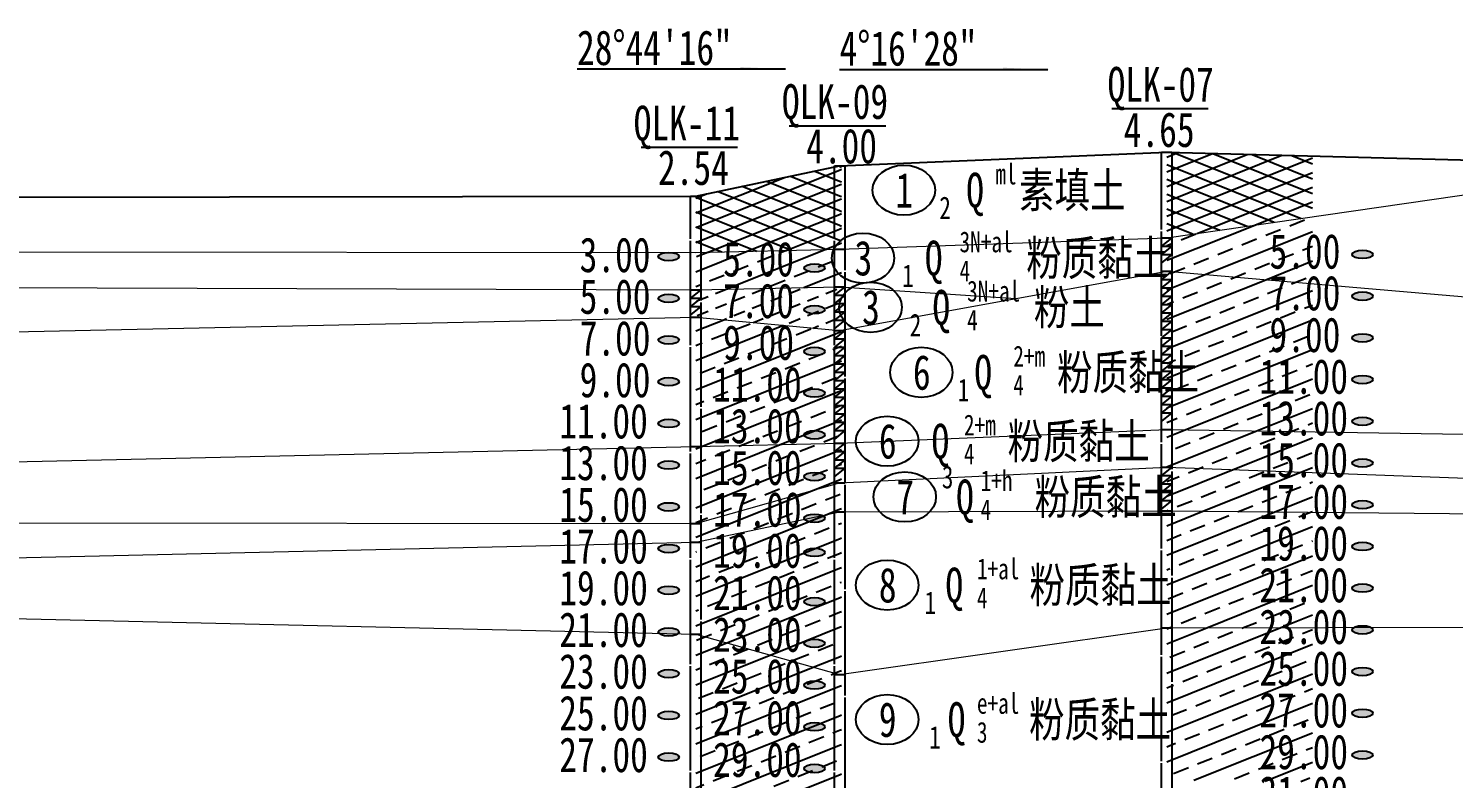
# Model space of a CAD drawing. Header units: millimetres. Extents: x 946 to 3601, y 223 to 2569.
# Drawn here: x 1760.7 to 1829.1, y 308.1 to 344 of the extents above; entities that cross this region are included whole.
import ezdxf

# ---------------------------------------------------------------- set-up
doc = ezdxf.new("R2010")
doc.units = ezdxf.units.MM
doc.linetypes.add('sx', pattern=[10, 5, 0, 5, 0])
for name, color, linetype in [('GiCAD_PouMian', 7, 'Continuous'), ('GICAD_QUYANG', 7, 'Continuous'), ('地形线', 7, 'Continuous'), ('地质-地层符号', 3, 'Continuous'), ('地质-地面线', 7, 'Continuous'), ('地质-填充花纹', 8, 'Continuous'), ('地质-钻孔', 7, 'Continuous')]:
    doc.layers.add(name, color=color, linetype=linetype)
doc.layers.add('地质-地层线', color=7, linetype='Continuous', lineweight=15)
doc.styles.add('LZ_FONTS_FS', font='', dxfattribs={"width": 0.7})
doc.styles.add('地层编号', font='', dxfattribs={"width": 0.7, "height": 3})
doc.styles.add('岩土名称', font='', dxfattribs={"width": 0.7, "height": 3})
doc.styles.add('时代', font='', dxfattribs={"width": 0.7, "height": 3})
doc.styles.get('LZ_FONTS_FS').set_extended_font_data('仿宋_GB2312')
doc.styles.get('地层编号').set_extended_font_data('仿宋_GB2312')
doc.styles.get('岩土名称').set_extended_font_data('仿宋_GB2312')
doc.styles.get('时代').set_extended_font_data('仿宋_GB2312')
pattern_1 = [(21.80141, (207.059, -62.8771), (-1.7677652, 0.7071061), []), (21.80141, (208.809, -62.8771), (-1.7677652, 0.7071061), [0.76157655, -0.4759851])]
pattern_2 = [(21.80141, (207.059, -62.8771), (-0.88388348, 0.3535534), []), (158.19859, (207.059, -62.8771), (-0.88388348, -0.3535534), [])]

# ---------------------------------------------------------------- blocks, each defined once
blk = doc.blocks.new('gkqy_yuan.dwg不标1')
at = {"layer": 'GiCAD_PouMian'}
h = blk.add_hatch(color=7, dxfattribs=at)
edge = h.paths.add_edge_path()
edge.add_arc((0, 0), 1, 0, 360)
at = {"layer": 'GICAD_QUYANG', "color": 7}
blk.add_circle((0, 0), 1, dxfattribs=at)

msp = doc.modelspace()

# ---------------------------------------------------------------- hatches: boundary and pattern name
for points in [[(1794.831, 342.093), (1794.831, 342.197), (1797.037, 342.093)], [(1807.432, 342.062), (1807.432, 342.167), (1809.637, 342.062)]]:
    msp.add_hatch(color=7).paths.add_polyline_path(points)
at = {"layer": '地质-填充花纹', "linetype": 'Continuous'}
h = msp.add_hatch(dxfattribs=at)
h.set_pattern_fill('GKSTT', color=256, scale=0.25, style=0, pattern_type=2)
h.set_pattern_definition(pattern_2)
h.paths.add_polyline_path([(1822.288, 337.925), (1822.288, 335.019), (1815.288, 334.009), (1815.288, 338.109)])
h = msp.add_hatch(dxfattribs=at)
h.set_pattern_fill('GKSTT', color=256, scale=0.25, style=0, pattern_type=2)
h.set_pattern_definition(pattern_2)
h.paths.add_polyline_path([(1799.588, 333.46), (1792.688, 333.307), (1792.688, 336.007), (1799.588, 337.46)])
h = msp.add_hatch(dxfattribs=at)
h.set_pattern_fill('GKSTT', color=256, scale=0.25, style=0, pattern_type=2)
h.set_pattern_definition(pattern_2)
h.paths.add_polyline_path([(1799.688, 333.463), (1799.588, 333.46), (1799.588, 337.46), (1799.688, 337.464)])
h = msp.add_hatch(dxfattribs=at)
h.set_pattern_fill('GLYNT', color=256, scale=0.25, style=0, pattern_type=2)
h.set_pattern_definition(pattern_1)
h.paths.add_polyline_path([(1822.288, 331.806), (1815.288, 332.409), (1815.288, 334.009), (1822.288, 335.019)])
h = msp.add_hatch(dxfattribs=at)
h.set_pattern_fill('GLYNT', color=256, scale=0.25, style=0, pattern_type=2)
h.set_pattern_definition(pattern_1)
h.paths.add_polyline_path([(1799.588, 331.66), (1792.688, 331.507), (1792.688, 333.307), (1799.588, 333.46)])
h = msp.add_hatch(dxfattribs=at)
h.set_pattern_fill('GLYNT', color=256, scale=0.25, style=0, pattern_type=2)
h.set_pattern_definition(pattern_1)
h.paths.add_polyline_path([(1799.688, 331.653), (1799.588, 331.66), (1799.588, 333.46), (1799.688, 333.463)])
h = msp.add_hatch(dxfattribs=at)
h.set_pattern_fill('GLYNT', color=256, scale=0.25, style=0, pattern_type=2)
h.set_pattern_definition(pattern_1)
h.paths.add_polyline_path([(1822.288, 331.806), (1822.288, 324.699), (1815.288, 324.809), (1815.288, 332.409)])
h = msp.add_hatch(dxfattribs=at)
h.set_pattern_fill('GKFT', color=256, scale=0.25, style=0, pattern_type=2)
h.set_pattern_definition([(21.80141, (207.059, -62.8771), (-0.88388348, 0.3535534), [0.571183, -0.38078866])])
h.paths.add_polyline_path([(1799.588, 329.56), (1792.688, 330.207), (1792.688, 331.507), (1799.588, 331.66)])
h = msp.add_hatch(dxfattribs=at)
h.set_pattern_fill('GLYNT', color=256, scale=0.25, style=0, pattern_type=2)
h.set_pattern_definition(pattern_1)
h.paths.add_polyline_path([(1799.588, 329.56), (1799.588, 324.16), (1792.688, 324.007), (1792.688, 330.207)])
h = msp.add_hatch(dxfattribs=at)
h.set_pattern_fill('GLYNT', color=256, scale=0.25, style=0, pattern_type=2)
h.set_pattern_definition(pattern_1)
h.paths.add_polyline_path([(1799.688, 324.164), (1799.588, 324.16), (1799.588, 329.56), (1799.688, 329.578)])
h = msp.add_hatch(dxfattribs=at)
h.set_pattern_fill('GLYNT', color=256, scale=0.25, style=0, pattern_type=2)
h.set_pattern_definition(pattern_1)
h.paths.add_polyline_path([(1799.588, 322.26), (1792.688, 320.307), (1792.688, 324.007), (1799.588, 324.16)])
h = msp.add_hatch(dxfattribs=at)
h.set_pattern_fill('GLYNT', color=256, scale=0.25, style=0, pattern_type=2)
h.set_pattern_definition(pattern_1)
h.paths.add_polyline_path([(1799.688, 322.264), (1799.588, 322.26), (1799.588, 324.16), (1799.688, 324.164)])
h = msp.add_hatch(dxfattribs=at)
h.set_pattern_fill('GLYNT', color=256, scale=0.25, style=0, pattern_type=2)
h.set_pattern_definition(pattern_1)
h.paths.add_polyline_path([(1822.288, 324.699), (1822.288, 322.751), (1815.288, 323.009), (1815.288, 324.809)])
h = msp.add_hatch(dxfattribs=at)
h.set_pattern_fill('GLYNT', color=256, scale=0.25, style=0, pattern_type=2)
h.set_pattern_definition(pattern_1)
h.paths.add_polyline_path([(1822.288, 322.751), (1822.288, 320.848), (1815.288, 320.909), (1815.288, 323.009)])
h = msp.add_hatch(dxfattribs=at)
h.set_pattern_fill('GLYNT', color=256, scale=0.25, style=0, pattern_type=2)
h.set_pattern_definition(pattern_1)
h.paths.add_polyline_path([(1799.588, 320.86), (1792.688, 319.407), (1792.688, 320.307), (1799.588, 322.26)])
h = msp.add_hatch(dxfattribs=at)
h.set_pattern_fill('GLYNT', color=256, scale=0.25, style=0, pattern_type=2)
h.set_pattern_definition(pattern_1)
h.paths.add_polyline_path([(1799.688, 320.86), (1799.588, 320.86), (1799.588, 322.26), (1799.688, 322.264)])
h = msp.add_hatch(dxfattribs=at)
h.set_pattern_fill('GLYNT', color=256, scale=0.25, style=0, pattern_type=2)
h.set_pattern_definition(pattern_1)
h.paths.add_polyline_path([(1799.588, 313.06), (1792.688, 315.007), (1792.688, 319.407), (1799.588, 320.86)])
h = msp.add_hatch(dxfattribs=at)
h.set_pattern_fill('GLYNT', color=256, scale=0.25, style=0, pattern_type=2)
h.set_pattern_definition(pattern_1)
h.paths.add_polyline_path([(1799.688, 313.074), (1799.588, 313.06), (1799.588, 320.86), (1799.688, 320.86)])
h = msp.add_hatch(dxfattribs=at)
h.set_pattern_fill('GLYNT', color=256, scale=0.25, style=0, pattern_type=2)
h.set_pattern_definition(pattern_1)
h.paths.add_polyline_path([(1822.288, 320.848), (1822.288, 315.322), (1815.288, 315.309), (1815.288, 320.909)])
h = msp.add_hatch(dxfattribs=at)
h.set_pattern_fill('GLYNT', color=256, scale=0.25, style=0, pattern_type=2)
h.set_pattern_definition(pattern_1)
h.paths.add_polyline_path([(1822.288, 307.923), (1815.288, 308.009), (1815.288, 315.309), (1822.288, 315.322)])
h = msp.add_hatch(dxfattribs=at)
h.set_pattern_fill('GLYNT', color=256, scale=0.25, style=0, pattern_type=2)
h.set_pattern_definition(pattern_1)
h.paths.add_polyline_path([(1799.588, 313.06), (1799.588, 307.96), (1792.688, 306.407), (1792.688, 315.007)])
h = msp.add_hatch(dxfattribs=at)
h.set_pattern_fill('GLYNT', color=256, scale=0.25, style=0, pattern_type=2)
h.set_pattern_definition(pattern_1)
h.paths.add_polyline_path([(1799.688, 307.96), (1799.588, 307.96), (1799.588, 313.06), (1799.688, 313.074)])

# ---------------------------------------------------------------- linework, layer by layer
at = {"layer": '地形线', "color": 7}
for p, q in [((1796.988, 342.093), (1786.988, 342.093)), ((1809.588, 342.063), (1799.588, 342.063))]:
    msp.add_line(p, q, dxfattribs=at)
at = {"layer": '地质-地层符号', "color": 7, "linetype": 'Continuous'}
for centre in [(1802.674, 336.292), (1800.711, 333.036), (1801.075, 330.674), (1803.512, 327.556), (1801.877, 324.255), (1802.716, 321.581), (1801.877, 317.356), (1801.877, 310.906)]:
    msp.add_ellipse(centre, major_axis=(-1.5, 0), ratio=0.8, dxfattribs=at)
at = {"layer": '地质-地层线', "color": 7}
for p, q in [((1815.288, 334.009), (1835.716, 336.958)), ((1799.588, 333.46), (1815.288, 334.009)), ((1597.888, 333.509), (1792.688, 333.307)), ((1792.688, 333.307), (1799.588, 333.46)), ((1799.588, 329.56), (1815.288, 332.409)), ((1815.288, 332.409), (1843.688, 329.963)), ((1597.888, 332.209), (1792.688, 331.507)), ((1792.688, 331.507), (1799.588, 331.66)), ((1799.588, 331.66), (1808.042, 331.094)), ((1597.888, 326.009), (1792.688, 330.207)), ((1792.688, 330.207), (1799.588, 329.56)), ((1792.688, 324.007), (1799.588, 324.16)), ((1799.588, 324.16), (1815.288, 324.809)), ((1815.288, 324.809), (1843.688, 324.363)), ((1597.888, 319.609), (1792.688, 324.007)), ((1799.588, 322.26), (1815.288, 323.009)), ((1815.288, 323.009), (1843.688, 321.963)), ((1792.688, 320.307), (1799.588, 322.26)), ((1792.688, 319.407), (1799.588, 320.86)), ((1799.588, 320.86), (1815.288, 320.909)), ((1815.288, 320.909), (1843.688, 320.663)), ((1636.001, 320.469), (1792.688, 320.307)), ((1597.888, 315.009), (1792.688, 319.407)), ((1695.288, 317.208), (1792.688, 315.007)), ((1799.588, 313.06), (1815.288, 315.309)), ((1815.288, 315.309), (1843.688, 315.363)), ((1792.688, 315.007), (1799.588, 313.06))]:
    msp.add_line(p, q, dxfattribs=at)
at = {"layer": '地质-地面线', "color": 7, "linetype": 'Continuous'}
for p, q in [((1799.588, 337.46), (1815.288, 338.109)), ((1815.288, 338.109), (1843.688, 337.363)), ((1792.688, 336.007), (1799.588, 337.46)), ((1597.888, 335.709), (1792.688, 336.007))]:
    msp.add_line(p, q, dxfattribs=at)
at = {"layer": '地质-钻孔', "color": 7, "linetype": 'Continuous'}
for p, q in [((1812.65, 340.201), (1817.282, 340.201)), ((1797.174, 339.381), (1801.806, 339.381)), ((1790.064, 338.348), (1794.696, 338.348)), ((1815.038, 338.109), (1815.538, 338.109)), ((1799.338, 337.46), (1799.838, 337.46)), ((1815.038, 334.009), (1815.538, 334.009)), ((1815.038, 334.009), (1815.538, 334.009)), ((1815.038, 334.009), (1815.538, 334.009)), ((1815.538, 334.009), (1815.038, 333.609)), ((1815.538, 334.009), (1815.538, 334.009)), ((1799.338, 333.46), (1799.838, 333.46)), ((1799.338, 333.46), (1799.838, 333.46)), ((1815.038, 333.609), (1815.538, 333.609)), ((1815.538, 333.609), (1815.038, 333.209)), ((1815.038, 333.209), (1815.538, 333.209)), ((1815.538, 333.209), (1815.038, 332.809)), ((1815.538, 333.609), (1815.538, 333.609)), ((1815.538, 333.209), (1815.538, 333.209)), ((1815.038, 332.409), (1815.538, 332.409)), ((1815.038, 332.409), (1815.538, 332.409)), ((1815.038, 332.409), (1815.538, 332.409)), ((1815.538, 332.409), (1815.038, 332.009)), ((1815.538, 332.409), (1815.538, 332.409)), ((1815.038, 332.009), (1815.538, 332.009)), ((1815.538, 332.009), (1815.038, 331.609)), ((1815.538, 332.009), (1815.538, 332.009)), ((1792.438, 331.507), (1792.938, 331.507)), ((1792.438, 331.507), (1792.938, 331.507)), ((1792.938, 331.507), (1792.438, 331.107)), ((1792.438, 331.107), (1792.938, 331.107)), ((1792.938, 331.107), (1792.438, 330.707)), ((1792.938, 331.507), (1792.938, 331.507)), ((1792.938, 331.107), (1792.938, 331.107)), ((1799.338, 331.66), (1799.838, 331.66)), ((1799.338, 331.66), (1799.838, 331.66)), ((1799.338, 331.66), (1799.838, 331.66)), ((1799.838, 331.66), (1799.338, 331.26)), ((1799.338, 331.26), (1799.838, 331.26)), ((1799.838, 331.26), (1799.338, 330.86)), ((1799.838, 331.66), (1799.838, 331.66)), ((1799.838, 331.26), (1799.838, 331.26)), ((1815.038, 331.609), (1815.538, 331.609)), ((1815.538, 331.609), (1815.038, 331.209)), ((1815.038, 331.209), (1815.538, 331.209)), ((1815.538, 331.209), (1815.038, 330.809)), ((1815.538, 331.609), (1815.538, 331.609)), ((1815.538, 331.209), (1815.538, 331.209)), ((1792.438, 330.707), (1792.938, 330.707)), ((1792.938, 330.707), (1792.438, 330.307)), ((1792.938, 330.707), (1792.938, 330.707)), ((1799.338, 330.86), (1799.838, 330.86)), ((1799.838, 330.86), (1799.338, 330.46)), ((1799.338, 330.46), (1799.838, 330.46)), ((1799.838, 330.46), (1799.338, 330.06)), ((1799.838, 330.86), (1799.838, 330.86)), ((1799.838, 330.46), (1799.838, 330.46)), ((1815.038, 330.809), (1815.538, 330.809)), ((1815.538, 330.809), (1815.038, 330.409)), ((1815.038, 330.409), (1815.538, 330.409)), ((1815.538, 330.409), (1815.038, 330.009)), ((1815.538, 330.809), (1815.538, 330.809)), ((1815.538, 330.409), (1815.538, 330.409)), ((1792.438, 330.207), (1792.938, 330.207)), ((1792.438, 330.207), (1792.938, 330.207)), ((1799.338, 330.06), (1799.838, 330.06)), ((1799.838, 330.06), (1799.338, 329.66)), ((1799.838, 330.06), (1799.838, 330.06)), ((1815.038, 330.009), (1815.538, 330.009)), ((1815.538, 330.009), (1815.038, 329.609)), ((1815.538, 330.009), (1815.538, 330.009)), ((1799.338, 329.56), (1799.838, 329.56)), ((1799.338, 329.56), (1799.838, 329.56)), ((1799.838, 329.56), (1799.338, 329.16)), ((1799.338, 329.56), (1799.838, 329.56)), ((1799.338, 329.16), (1799.838, 329.16)), ((1799.838, 329.16), (1799.338, 328.76)), ((1799.838, 329.56), (1799.838, 329.56)), ((1799.838, 329.16), (1799.838, 329.16)), ((1815.038, 329.609), (1815.538, 329.609)), ((1815.538, 329.609), (1815.038, 329.209)), ((1815.038, 329.209), (1815.538, 329.209)), ((1815.538, 329.209), (1815.038, 328.809)), ((1815.538, 329.609), (1815.538, 329.609)), ((1815.538, 329.209), (1815.538, 329.209)), ((1799.338, 328.76), (1799.838, 328.76)), ((1799.838, 328.76), (1799.338, 328.36)), ((1799.338, 328.36), (1799.838, 328.36)), ((1799.838, 328.36), (1799.338, 327.96)), ((1799.838, 328.76), (1799.838, 328.76)), ((1799.838, 328.36), (1799.838, 328.36)), ((1815.038, 328.809), (1815.538, 328.809)), ((1815.538, 328.809), (1815.038, 328.409)), ((1815.038, 328.409), (1815.538, 328.409)), ((1815.538, 328.409), (1815.038, 328.009)), ((1815.538, 328.809), (1815.538, 328.809)), ((1815.538, 328.409), (1815.538, 328.409)), ((1799.338, 327.96), (1799.838, 327.96)), ((1799.838, 327.96), (1799.338, 327.56)), ((1799.838, 327.96), (1799.838, 327.96)), ((1815.038, 328.009), (1815.538, 328.009)), ((1815.538, 328.009), (1815.038, 327.609)), ((1815.038, 327.609), (1815.538, 327.609)), ((1815.538, 327.609), (1815.038, 327.209)), ((1815.538, 328.009), (1815.538, 328.009)), ((1815.538, 327.609), (1815.538, 327.609)), ((1799.338, 327.56), (1799.838, 327.56)), ((1799.838, 327.56), (1799.338, 327.16)), ((1799.338, 327.16), (1799.838, 327.16)), ((1799.838, 327.16), (1799.338, 326.76)), ((1799.838, 327.56), (1799.838, 327.56)), ((1799.838, 327.16), (1799.838, 327.16)), ((1815.038, 327.209), (1815.538, 327.209)), ((1815.538, 327.209), (1815.038, 326.809)), ((1815.538, 327.209), (1815.538, 327.209)), ((1799.338, 326.76), (1799.838, 326.76)), ((1799.838, 326.76), (1799.338, 326.36)), ((1799.338, 326.36), (1799.838, 326.36)), ((1799.838, 326.36), (1799.338, 325.96)), ((1799.838, 326.76), (1799.838, 326.76)), ((1799.838, 326.36), (1799.838, 326.36)), ((1815.038, 326.809), (1815.538, 326.809)), ((1815.538, 326.809), (1815.038, 326.409)), ((1815.038, 326.409), (1815.538, 326.409)), ((1815.538, 326.409), (1815.038, 326.009)), ((1815.538, 326.809), (1815.538, 326.809)), ((1815.538, 326.409), (1815.538, 326.409)), ((1799.338, 325.96), (1799.838, 325.96)), ((1799.838, 325.96), (1799.338, 325.56)), ((1799.338, 325.56), (1799.838, 325.56)), ((1799.838, 325.56), (1799.338, 325.16)), ((1799.838, 325.96), (1799.838, 325.96)), ((1799.838, 325.56), (1799.838, 325.56)), ((1815.038, 326.009), (1815.538, 326.009)), ((1815.538, 326.009), (1815.038, 325.609)), ((1815.038, 325.609), (1815.538, 325.609)), ((1815.538, 325.609), (1815.038, 325.209)), ((1815.538, 326.009), (1815.538, 326.009)), ((1815.538, 325.609), (1815.538, 325.609)), ((1799.338, 325.16), (1799.838, 325.16)), ((1799.838, 325.16), (1799.338, 324.76)), ((1799.838, 325.16), (1799.838, 325.16)), ((1799.338, 324.76), (1799.838, 324.76)), ((1799.838, 324.76), (1799.338, 324.36)), ((1799.338, 324.16), (1799.838, 324.16)), ((1799.338, 324.16), (1799.838, 324.16)), ((1799.338, 324.16), (1799.838, 324.16)), ((1799.838, 324.16), (1799.338, 323.76)), ((1799.838, 324.76), (1799.838, 324.76)), ((1799.838, 324.16), (1799.838, 324.16)), ((1815.038, 324.809), (1815.538, 324.809)), ((1815.038, 324.809), (1815.538, 324.809)), ((1792.438, 324.007), (1792.938, 324.007)), ((1792.438, 324.007), (1792.938, 324.007)), ((1799.338, 323.76), (1799.838, 323.76)), ((1799.838, 323.76), (1799.338, 323.36)), ((1799.838, 323.76), (1799.838, 323.76)), ((1799.338, 323.36), (1799.838, 323.36)), ((1799.838, 323.36), (1799.338, 322.96)), ((1799.338, 322.96), (1799.838, 322.96)), ((1799.838, 322.96), (1799.338, 322.56)), ((1799.838, 323.36), (1799.838, 323.36)), ((1799.838, 322.96), (1799.838, 322.96)), ((1815.038, 323.009), (1815.538, 323.009)), ((1815.038, 323.009), (1815.538, 323.009)), ((1815.038, 323.009), (1815.538, 323.009)), ((1815.538, 323.009), (1815.038, 322.609)), ((1815.538, 323.009), (1815.538, 323.009)), ((1799.338, 322.26), (1799.838, 322.26)), ((1799.338, 322.26), (1799.838, 322.26)), ((1815.038, 322.609), (1815.538, 322.609)), ((1815.538, 322.609), (1815.038, 322.209)), ((1815.038, 322.209), (1815.538, 322.209)), ((1815.538, 322.209), (1815.038, 321.809)), ((1815.538, 322.609), (1815.538, 322.609)), ((1815.538, 322.209), (1815.538, 322.209)), ((1815.038, 321.809), (1815.538, 321.809)), ((1815.538, 321.809), (1815.038, 321.409)), ((1815.538, 321.809), (1815.538, 321.809)), ((1799.338, 320.86), (1799.838, 320.86)), ((1799.338, 320.86), (1799.838, 320.86)), ((1815.038, 321.409), (1815.538, 321.409)), ((1815.538, 321.409), (1815.038, 321.009)), ((1815.038, 320.909), (1815.538, 320.909)), ((1815.038, 320.909), (1815.538, 320.909)), ((1815.538, 321.409), (1815.538, 321.409)), ((1792.438, 320.307), (1792.938, 320.307)), ((1792.438, 320.307), (1792.938, 320.307)), ((1792.438, 319.407), (1792.938, 319.407)), ((1792.438, 319.407), (1792.938, 319.407)), ((1815.038, 315.309), (1815.538, 315.309)), ((1815.038, 315.309), (1815.538, 315.309)), ((1792.438, 315.007), (1792.938, 315.007)), ((1792.438, 315.007), (1792.938, 315.007)), ((1799.338, 313.06), (1799.838, 313.06)), ((1799.338, 313.06), (1799.838, 313.06))]:
    msp.add_line(p, q, dxfattribs=at)
at = {"layer": '地质-钻孔', "color": 7, "linetype": 'sx'}
for p, q in [((1815.038, 338.109), (1815.538, 338.109)), ((1815.038, 268.109), (1815.038, 338.109)), ((1815.538, 338.109), (1815.538, 268.109)), ((1799.338, 337.46), (1799.838, 337.46)), ((1799.338, 257.463), (1799.338, 337.46)), ((1799.838, 337.46), (1799.838, 257.463)), ((1792.438, 336.007), (1792.938, 336.007)), ((1792.438, 257.463), (1792.438, 336.007)), ((1792.938, 336.007), (1792.938, 257.463))]:
    msp.add_line(p, q, dxfattribs=at)

# ---------------------------------------------------------------- block references
at = {"color": 7, "linetype": 'Continuous', "xscale": 0.5, "yscale": 0.2}
for p in [(1791.389, 333.107), (1791.389, 333.107), (1824.685, 333.209), (1824.685, 333.209), (1798.386, 332.56), (1798.386, 332.56), (1791.389, 331.107), (1791.389, 331.107), (1824.685, 331.209), (1824.685, 331.209), (1798.386, 330.56), (1798.386, 330.56), (1791.389, 329.107), (1791.389, 329.107), (1824.685, 329.209), (1824.685, 329.209), (1798.386, 328.56), (1798.386, 328.56), (1791.389, 327.107), (1791.389, 327.107), (1824.685, 327.209), (1824.685, 327.209), (1798.386, 326.56), (1798.386, 326.56), (1791.389, 325.107), (1791.389, 325.107), (1824.685, 325.209), (1824.685, 325.209), (1798.386, 324.56), (1798.386, 324.56), (1791.389, 323.107), (1791.389, 323.107), (1824.685, 323.209), (1824.685, 323.209), (1798.386, 322.56), (1798.386, 322.56), (1791.389, 321.107), (1791.389, 321.107), (1798.386, 320.56), (1798.386, 320.56), (1824.685, 321.209), (1824.685, 321.209), (1824.685, 319.209), (1824.685, 319.209), (1791.389, 319.107), (1791.389, 319.107), (1798.386, 318.92), (1824.685, 317.209), (1824.685, 317.209), (1791.389, 317.107), (1791.389, 317.107), (1798.386, 316.56), (1798.386, 316.56), (1791.389, 315.107), (1824.685, 315.209), (1798.386, 314.56), (1791.389, 313.107), (1824.685, 313.209), (1798.386, 312.56), (1791.389, 311.107), (1824.685, 311.209), (1798.386, 310.56), (1791.389, 309.107), (1824.685, 309.209), (1798.386, 308.56)]:
    msp.add_blockref('gkqy_yuan.dwg不标1', p, dxfattribs=at)

# ---------------------------------------------------------------- texts
at = {"color": 7, "linetype": 'Continuous', "style": 'LZ_FONTS_FS', "width": 0.75}
for s, p in [('5.00', (1820.223, 332.528)), ('5.00', (1820.223, 332.528)), ('7.00', (1820.223, 330.528)), ('7.00', (1820.223, 330.528)), ('9.00', (1820.223, 328.528)), ('9.00', (1820.223, 328.528)), ('11.00', (1819.739, 326.528)), ('11.00', (1819.739, 326.528)), ('13.00', (1819.739, 324.528)), ('13.00', (1819.739, 324.528)), ('15.00', (1819.739, 322.528)), ('15.00', (1819.739, 322.528)), ('17.00', (1819.739, 320.528)), ('17.00', (1819.739, 320.528)), ('19.00', (1819.739, 318.528)), ('19.00', (1819.739, 318.528)), ('21.00', (1819.739, 316.528)), ('21.00', (1819.739, 316.528)), ('23.00', (1819.739, 314.528)), ('25.00', (1819.739, 312.528)), ('27.00', (1819.739, 310.528)), ('29.00', (1819.739, 308.528)), ('31.00', (1819.739, 306.528))]:
    msp.add_text(s, height=1.6667, dxfattribs=at).set_placement(p)
at = {"layer": '地质-地层符号', "color": 7, "linetype": 'Continuous', "width": 0.75}
for s, height, style, p in [('28°44\'16"', 1.6662, '岩土名称', (1786.988, 342.293)), ('4°16\'28"', 1.6662, '岩土名称', (1799.588, 342.263)), ('QLK-07', 1.6662, '岩土名称', (1812.449, 340.534)), ('QLK-09', 1.6662, '岩土名称', (1796.82, 339.707)), ('QLK-11', 1.6662, '岩土名称', (1789.71, 338.674)), ('4.65', 1.6662, '岩土名称', (1813.225, 338.364)), ('4.00', 1.6662, '岩土名称', (1797.985, 337.576)), ('2.54', 1.6662, '岩土名称', (1790.875, 336.543)), ('Q', 1.666, '时代', (1805.666, 335.459)), ('ml', 0.9997, '时代', (1807.066, 336.57)), ('素填土', 1.6662, '岩土名称', (1808.201, 335.459)), ('1', 1.666, '地层编号', (1802.27, 335.459)), ('2', 1.083, '地层编号', (1804.377, 334.904)), ('3.00', 1.6662, '岩土名称', (1787.114, 332.361)), ('3.00', 1.6662, '岩土名称', (1787.114, 332.361)), ('5.00', 1.6662, '岩土名称', (1794.004, 332.155)), ('5.00', 1.6662, '岩土名称', (1794.004, 332.155)), ('3', 1.666, '地层编号', (1800.307, 332.203)), ('Q', 1.666, '时代', (1803.681, 332.203)), ('3N+al', 0.9997, '时代', (1805.346, 333.314)), ('粉质黏土', 1.6662, '岩土名称', (1808.548, 332.203)), ('1', 1.083, '地层编号', (1802.59, 331.648)), ('4', 1, '时代', (1805.346, 331.925)), ('5.00', 1.6662, '岩土名称', (1787.114, 330.361)), ('5.00', 1.6662, '岩土名称', (1787.114, 330.361)), ('7.00', 1.6662, '岩土名称', (1794.004, 330.155)), ('7.00', 1.6662, '岩土名称', (1794.004, 330.155)), ('3N+al', 0.9997, '时代', (1805.71, 330.952)), ('粉土', 1.6662, '岩土名称', (1808.912, 329.841)), ('3', 1.666, '地层编号', (1800.671, 329.841)), ('Q', 1.666, '时代', (1804.045, 329.841)), ('2', 1.083, '地层编号', (1802.955, 329.285)), ('4', 1, '时代', (1805.71, 329.563)), ('7.00', 1.6662, '岩土名称', (1787.114, 328.361)), ('7.00', 1.6662, '岩土名称', (1787.114, 328.361)), ('9.00', 1.6662, '岩土名称', (1794.004, 328.155)), ('9.00', 1.6662, '岩土名称', (1794.004, 328.155)), ('6', 1.666, '地层编号', (1803.108, 326.723)), ('Q', 1.666, '时代', (1806.056, 326.723)), ('2+m', 0.9997, '时代', (1807.926, 327.834)), ('粉质黏土', 1.6662, '岩土名称', (1810.025, 326.723)), ('9.00', 1.6662, '岩土名称', (1787.114, 326.361)), ('9.00', 1.6662, '岩土名称', (1787.114, 326.361)), ('11.00', 1.6662, '岩土名称', (1793.52, 326.155)), ('11.00', 1.6662, '岩土名称', (1793.52, 326.155)), ('1', 1.083, '地层编号', (1805.26, 326.168)), ('4', 1, '时代', (1807.926, 326.446)), ('11.00', 1.6662, '岩土名称', (1786.137, 324.387)), ('11.00', 1.6662, '岩土名称', (1786.137, 324.387)), ('13.00', 1.6662, '岩土名称', (1793.52, 324.155)), ('13.00', 1.6662, '岩土名称', (1793.52, 324.155)), ('2+m', 0.9997, '时代', (1805.556, 324.532)), ('6', 1.666, '地层编号', (1801.473, 323.422)), ('Q', 1.666, '时代', (1804.001, 323.422)), ('粉质黏土', 1.6662, '岩土名称', (1807.651, 323.422)), ('13.00', 1.6662, '岩土名称', (1786.137, 322.387)), ('13.00', 1.6662, '岩土名称', (1786.137, 322.387)), ('15.00', 1.6662, '岩土名称', (1793.52, 322.155)), ('15.00', 1.6662, '岩土名称', (1793.52, 322.155)), ('4', 1, '时代', (1805.556, 323.144)), ('3', 1.083, '地层编号', (1804.498, 321.993)), ('1+h', 0.9997, '时代', (1806.356, 321.859)), ('7', 1.666, '地层编号', (1802.312, 320.748)), ('Q', 1.666, '时代', (1805.181, 320.748)), ('粉质黏土', 1.6662, '岩土名称', (1808.948, 320.748)), ('15.00', 1.6662, '岩土名称', (1786.137, 320.387)), ('15.00', 1.6662, '岩土名称', (1786.137, 320.387)), ('17.00', 1.6662, '岩土名称', (1793.52, 320.155)), ('17.00', 1.6662, '岩土名称', (1793.52, 320.155)), ('4', 1, '时代', (1806.356, 320.471)), ('17.00', 1.6662, '岩土名称', (1786.137, 318.387)), ('17.00', 1.6662, '岩土名称', (1786.137, 318.387)), ('19.00', 1.6662, '岩土名称', (1793.52, 318.183)), ('1+al', 0.9997, '时代', (1806.179, 317.634)), ('19.00', 1.6662, '岩土名称', (1786.137, 316.387)), ('19.00', 1.6662, '岩土名称', (1786.137, 316.387)), ('8', 1.666, '地层编号', (1801.473, 316.523)), ('Q', 1.666, '时代', (1804.668, 316.523)), ('粉质黏土', 1.6662, '岩土名称', (1808.705, 316.523)), ('21.00', 1.6662, '岩土名称', (1793.52, 316.155)), ('21.00', 1.6662, '岩土名称', (1793.52, 316.155)), ('1', 1.083, '地层编号', (1803.67, 315.968)), ('4', 1, '时代', (1806.179, 316.246)), ('21.00', 1.6662, '岩土名称', (1786.137, 314.387)), ('23.00', 1.6662, '岩土名称', (1793.52, 314.155)), ('23.00', 1.6662, '岩土名称', (1786.137, 312.387)), ('25.00', 1.6662, '岩土名称', (1793.52, 312.155)), ('25.00', 1.6662, '岩土名称', (1786.137, 310.387)), ('e+al', 0.9997, '时代', (1806.179, 311.184)), ('粉质黏土', 1.6662, '岩土名称', (1808.682, 310.073)), ('27.00', 1.6662, '岩土名称', (1793.52, 310.155)), ('9', 1.666, '地层编号', (1801.473, 310.073)), ('Q', 1.666, '时代', (1804.779, 310.073)), ('1', 1.083, '地层编号', (1803.893, 309.518)), ('3', 1, '时代', (1806.179, 309.796)), ('27.00', 1.6662, '岩土名称', (1786.137, 308.387)), ('29.00', 1.6662, '岩土名称', (1793.52, 308.155))]:
    msp.add_text(s, height=height, dxfattribs=dict(at, style=style)).set_placement(p)

doc.saveas('drawing.dxf')
